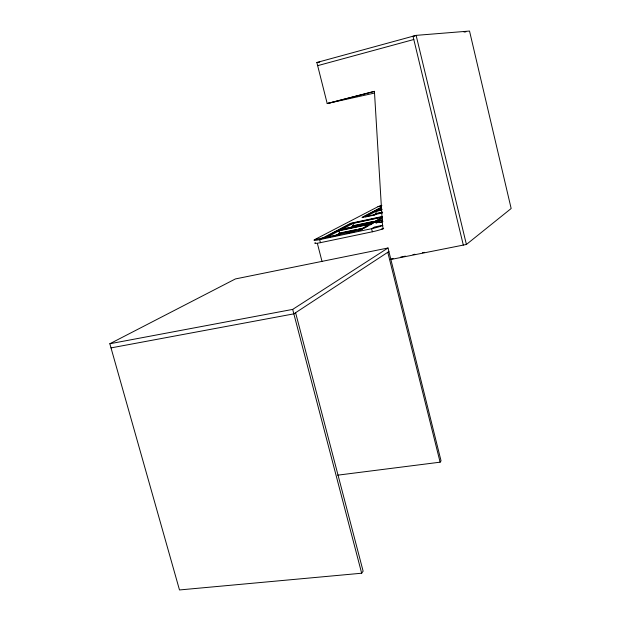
<?xml version="1.0" encoding="UTF-8"?>
<svg xmlns="http://www.w3.org/2000/svg" width="621" height="621" viewBox="0 0 621 621"><rect width="100%" height="100%" fill="white"/><g stroke="black" fill="none" stroke-linecap="round" stroke-linejoin="round"><path stroke-width="0.93" d="M337.622 475.181L440.11 462.179L441.05 460.852L388.009 247.989L235.398 278.938L109.839 343.747L179.492 589.95L361.67 573.222L363.122 571.165L295.596 312.712M390.298 259.594L466.402 244.472L511.161 208.509L469.53 31.05L416.124 35.366L316.857 62.496L327.197 103.536L374.432 93.08M388.893 251.559L293.849 313.853L111.019 347.9M109.839 343.747L292.685 309.398L388.009 247.989M314.568 239.667L360.071 230.065L372.926 222.931L336.861 230.593L319.66 239.636A9.362 0.939 -14.3 0 1 314.568 239.667L377.979 206.7A8.034 0.691 -14 0 1 381.876 205.334M382.094 216.55L350.849 223.242L337.894 230.049L373.881 222.403L381.884 217.963M360.964 229.995L362.571 229.102M364.178 228.21L368.199 225.982M369.805 225.081L373.019 223.296L336.955 230.958L323.083 238.262M381.969 218.32L373.881 222.403M358.69 230.368L369.627 224.313L339.043 230.81L327.383 236.974M372.507 222.722L381.923 217.505M335.534 235.592L339.695 233.364L362.858 228.466M349.444 228.14L353.628 225.897L376.831 220.96M373.927 215.021L376.349 213.725L382 212.506M342.117 229.18L353.007 223.42L381.783 217.272M366.072 216.512L375.767 211.388L381.418 210.162M378.329 210.03L381.643 208.276M338.794 229.987L350.935 223.591L382.187 216.908M362.214 217.653L373.749 211.582L381.154 209.976M375.441 210.69L381.278 207.616M381.993 209.44L373.663 211.249L362.128 217.311L382.458 212.933M381.193 207.29L374.525 210.798L381.915 209.192M382.489 220.859L381.403 221.371L382.94 221.309M372.903 222.776L372.46 222.939L372.973 222.877M317.657 65.663L413.803 39.503M325.039 237.618L324.496 237.827L325.047 237.734M352.41 226.091L352.945 225.904L352.418 225.974M374.579 211.489C373.136 211.971 376.07 211.078 374.587 211.582M327.197 103.536L374.432 91.349L382.52 225.695L383.289 228.761L381.395 229.157M328.315 103.288L374.618 91.349M337.824 230.88C339.431 230.616 336.217 231.253 337.793 231.004M377.979 206.7L381.674 205.9M375.255 213.717L382.66 212.118M364.985 217.063L375.154 214.874M352.511 225.858L373.337 221.418M339.881 230.011L373.027 222.97M338.554 233.31L356.586 229.491M358.48 229.095L361.329 228.489M382.489 225.33L374.587 226.999L371.599 228.699L319.66 239.636L320.436 242.664L372.367 231.788A9.525 1.001 -14.1 0 0 383.685 228.458M326.793 237.478L330.504 236.702M332.351 236.306L339.772 234.746M347.186 233.178L350.896 232.401M352.751 232.006L354.599 231.617M391.222 258.949L393.132 258.569M400.692 257.071L405.435 256.124M412.988 254.626L414.898 254.245M422.451 252.739L424.353 252.367M316.857 62.496L319.722 62.139M414.937 36.057L413.012 36.22L463.313 245.085M463.972 32.013L465.897 31.85M292.685 309.398L361.67 573.222M317.416 243.564L321.988 261.356M339.043 230.81L339.695 233.364M353.007 223.42L353.628 225.897M372.367 231.788L371.599 228.699A9.532 0.97 -14.1 0 0 382.916 225.384M387.783 252.289L440.11 462.179M375.767 211.388L376.349 213.725M416.124 35.366L466.402 244.472M381.799 222.186A9.206 0.908 -14 0 1 379.703 222.59M376.683 222.962A9.206 0.908 -14 0 1 375.969 222.908M375.845 222.691A9.206 0.908 -14 0 1 382.326 220.269M381.721 221.891A9.206 0.908 -14 0 1 375.752 222.45A9.206 0.908 -14 0 1 382.257 219.974M320.436 242.664A9.354 0.963 -14.3 0 1 315.336 242.664M376.8 210.503L375.814 210.736L376.8 210.503M340.409 229.716L339.338 230.003L340.409 229.716M352.317 223.428L351.276 223.707L352.317 223.428M371.692 223.731L370.574 224.002L371.692 223.731M359.769 230.337L358.627 230.624L359.769 230.337"/></g></svg>
